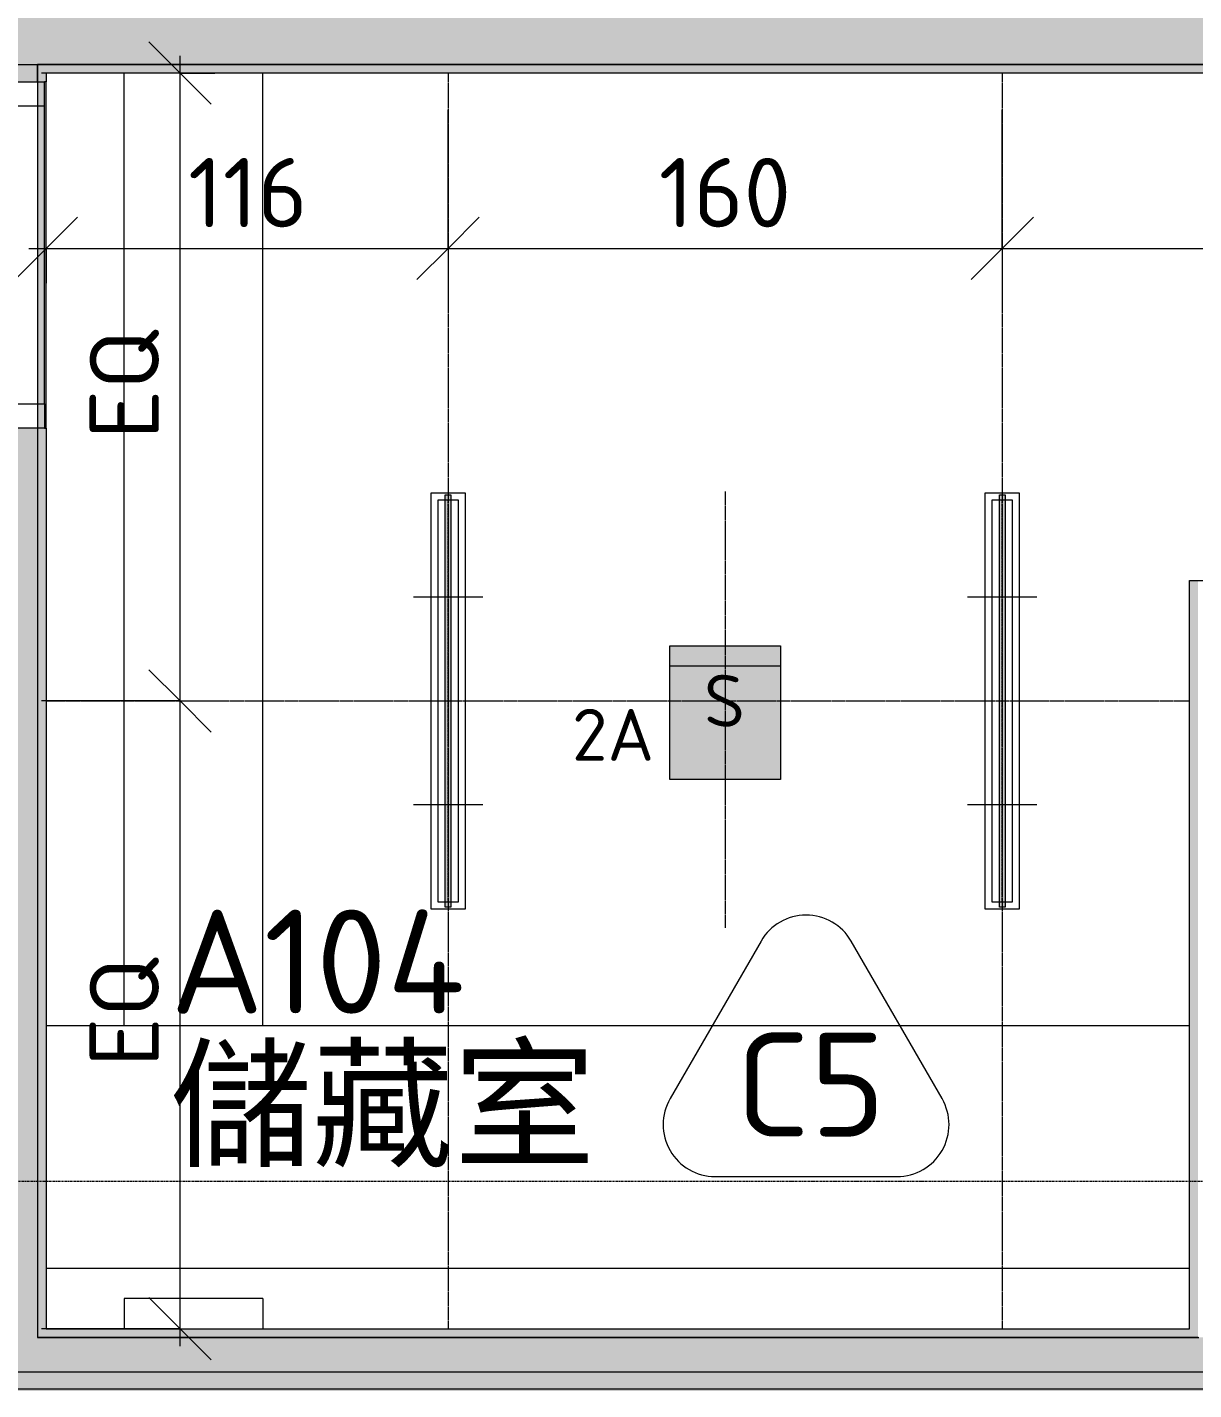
# Model space of a CAD drawing. Header units: centimetres. Extents: x -391356 to -382095, y -768 to 204275.
# Drawn here: x -389153.8 to -388817, y 202703 to 203096.4 of the extents above; entities that cross this region are included whole.
import ezdxf

# ---------------------------------------------------------------- set-up
doc = ezdxf.new("R2010")
doc.units = ezdxf.units.CM
for name, pattern in [('Hidden', [0.45, 0.3, -0.15]), ('虛線圓點 3_16_', [0.79375, 0.47625, -0.15875, 0, -0.15875]), ('隱藏 1_16_', [0.238125, 0.15875, -0.079375])]:
    doc.linetypes.add(name, pattern=pattern)
for name, color, linetype, lineweight in [('一般標註', 7, 'Continuous', 5), ('一般標註-1', 7, 'Hidden', 5), ('天花板標籤', 7, 'Continuous', 5), ('尺寸', 7, 'Continuous', 5), ('尺寸-100', 7, 'Continuous', 5), ('房間標籤', 7, 'Continuous', 5), ('柱線-1', 7, '虛線圓點 3_16_', 5), ('構架_豎框', 7, 'Continuous', 5), ('燈具', 7, 'Continuous', 5), ('牆', 7, 'Continuous', 5), ('細線', 7, 'Continuous', 5), ('線', 7, 'Continuous', 5), ('線-1', 7, '隱藏 1_16_', 5)]:
    doc.layers.add(name, color=color, linetype=linetype, lineweight=lineweight)
for name, color, linetype, lineweight, true_color in [('塗層 2 _5_-1', 7, 'Continuous', 5, 0xaaaaaa), ('牆-1', 7, 'Continuous', 5, 0xe4e4e4), ('結構 _1_-1', 7, 'Continuous', 9, 0xaaaaaa), ('結構構架-1', 9, 'Continuous', 5, 0x808080), ('詳圖項目-2', 7, 'Continuous', 5, 0xd4d4d4), ('門-1', 7, 'Continuous', 5, 0xaaaaaa)]:
    doc.layers.add(name, color=color, linetype=linetype, lineweight=lineweight, true_color=true_color)
doc.styles.add('ISOCPEUR', font='isocpeur.ttf', dxfattribs={"height": 15})
doc.styles.add('ISOCPEUR_2', font='isocpeur.ttf', dxfattribs={"height": 30})
doc.styles.add('ISOCPEUR_4', font='isocpeur.ttf', dxfattribs={"height": 20})
doc.styles.add('微軟正黑體', font='Microsoft JhengHei.ttf', dxfattribs={"height": 30})
doc.dimstyles.new('一般標註_小_', dxfattribs={"dimscale": 30.48, "dimtxt": 19.919624, "dimasz": 0.590551, "dimexe": 0.328084, "dimexo": 0.0625, "dimgap": 0, "dimtad": 1, "dimdec": 1, "dimrnd": 0.1, "dimdsep": 46, "dimtxsty": 'ISOCPEUR_4', "dimblk1": 'OBLIQUE', "dimblk2": 'OBLIQUE', "dimsah": 1, "dimcen": 0.09, "dimdle": 0.164042, "dimazin": 0, "dimtfac": 1, "dimtdec": 4, "dimtix": 1, "dimtmove": 0, "dimatfit": 3, "dimfxl": 1.312336, "dimfxlon": 1, "dimtvp": 1, "dimtolj": 1, "dimtzin": 0, "dimarcsym": 2})

# ---------------------------------------------------------------- blocks, each defined once
blk = doc.blocks.new('LED燈管 - LED_20W_4000K-2180389-一層天花平面圖')
at = {"layer": '燈具'}
for p, q in [((59.5, 0.8), (-59.5, 0.8)), ((-59.5, 0.8), (-59.5, -0.8)), ((59.5, -0.8), (59.5, 0.8)), ((-59.5, -0.8), (59.5, -0.8))]:
    blk.add_line(p, q, dxfattribs=at)
blk = doc.blocks.new('通用門_單開 - D1_H230xW100-3239337-一層天花平面圖')
at = {"layer": '構架_豎框'}
for p, q in [((-50, 11.5), (-50, 30.5)), ((-43, 30.5), (-50, 30.5)), ((-43, 30.5), (-43, 15.5)), ((43, 30.5), (-43, 30.5)), ((43, 15.5), (43, 30.5)), ((43, 30.5), (50, 30.5)), ((50, 30.5), (50, 11.5)), ((-45, 15.5), (-43, 15.5)), ((-45, 11.5), (-45, 15.5)), ((-43, 15.5), (43, 15.5)), ((45, 15.5), (43, 15.5)), ((45, 11.5), (45, 15.5)), ((-50, 11.5), (-45, 11.5)), ((-45, 11.5), (45, 11.5)), ((50, 11.5), (45, 11.5))]:
    blk.add_line(p, q, dxfattribs=at)
blk = doc.blocks.new('TAG_Ceiling - 天花標籤-2287762-一層天花平面圖')
at = {"layer": '天花板標籤'}
for p, q in [((-0.1299, 0.68), (-0.3926, 0.225)), ((0.3926, 0.225), (0.1299, 0.68)), ((-0.2627, 0), (0.2627, 0))]:
    blk.add_line(p, q, dxfattribs=at)
for centre, start, end in [((0, 0.605), 30, 150), ((-0.2627, 0.15), 150, 270), ((0.2627, 0.15), 270, 30)]:
    blk.add_arc(centre, 0.15, start, end, dxfattribs=at)
blk = doc.blocks.new('DIMBLOCK63-一層天花平面圖')
at = {"layer": '尺寸-100'}
for p, q in [((-389148.31, 203032.54), (-389148.31, 203072.54)), ((-389032.3, 203032.54), (-389032.3, 203072.54)), ((-389148.31, 203032.54), (-389139.31, 203041.54)), ((-389032.3, 203032.54), (-389023.3, 203041.54)), ((-389148.31, 203032.54), (-389157.31, 203023.54)), ((-389153.31, 203032.54), (-389032.3, 203032.54)), ((-389148.31, 203032.54), (-389148.31, 203022.54)), ((-389032.3, 203032.54), (-389041.3, 203023.54)), ((-389032.3, 203032.54), (-389032.3, 203022.54))]:
    blk.add_line(p, q, dxfattribs=at)
at = {"layer": '尺寸-100', "color": 0, "insert": (-389107.35, 203058.67), "char_height": 20, "width": 40.9118, "attachment_point": 1, "line_spacing_factor": 1.149209, "style": 'ISOCPEUR_4'}
blk.add_mtext('116', dxfattribs=at)
blk = doc.blocks.new('_Oblique')
at = {"color": 0, "linetype": 'ByBlock', "lineweight": -2}
blk.add_line((-0.5, -0.5), (0.5, 0.5), dxfattribs=at)
blk = doc.blocks.new('DIMBLOCK64-一層天花平面圖')
at = {"layer": '尺寸-100'}
for p, q in [((-389032.3, 203032.54), (-389032.3, 203072.54)), ((-388872.3, 203032.54), (-388872.3, 203072.54)), ((-389032.3, 203032.54), (-389023.3, 203041.54)), ((-388872.3, 203032.54), (-388863.3, 203041.54)), ((-389032.3, 203032.54), (-389041.3, 203023.54)), ((-389032.3, 203032.54), (-388872.3, 203032.54)), ((-389032.3, 203032.54), (-389032.3, 203022.54)), ((-388872.3, 203032.54), (-388881.3, 203023.54)), ((-388872.3, 203032.54), (-388872.3, 203022.54))]:
    blk.add_line(p, q, dxfattribs=at)
at = {"layer": '尺寸-100', "color": 0, "insert": (-388971.46, 203058.67), "char_height": 20, "width": 45.9684, "attachment_point": 1, "line_spacing_factor": 1.149209, "style": 'ISOCPEUR_4'}
blk.add_mtext('160', dxfattribs=at)
blk = doc.blocks.new('DIMBLOCK65-一層天花平面圖')
at = {"layer": '尺寸-100'}
for p, q in [((-388872.3, 203032.54), (-388872.3, 203072.54)), ((-388630.81, 203032.54), (-388630.81, 203072.54)), ((-388872.3, 203032.54), (-388863.3, 203041.54)), ((-388630.81, 203032.54), (-388621.81, 203041.54)), ((-388872.3, 203032.54), (-388881.3, 203023.54)), ((-388872.3, 203032.54), (-388625.81, 203032.54)), ((-388872.3, 203032.54), (-388872.3, 203022.54)), ((-388630.81, 203032.54), (-388639.81, 203023.54)), ((-388630.81, 203032.54), (-388630.81, 203022.54))]:
    blk.add_line(p, q, dxfattribs=at)
at = {"layer": '尺寸-100', "color": 0, "insert": (-388781.82, 203058.67), "char_height": 20, "width": 72.63, "attachment_point": 1, "line_spacing_factor": 1.149209, "style": 'ISOCPEUR_4'}
blk.add_mtext('241.5', dxfattribs=at)
blk = doc.blocks.new('DIMBLOCK66-一層天花平面圖')
at = {"layer": '尺寸-100'}
for p, q in [((-389109.66, 202901.91), (-389118.66, 202910.91)), ((-389109.66, 202901.91), (-389149.66, 202901.91)), ((-389109.66, 202715.66), (-389109.66, 202901.91)), ((-389109.66, 202901.91), (-389100.66, 202892.91)), ((-389109.66, 202901.91), (-389099.66, 202901.91)), ((-389109.66, 202720.66), (-389118.66, 202729.66)), ((-389109.66, 202720.66), (-389149.66, 202720.66)), ((-389109.66, 202720.66), (-389100.66, 202711.66)), ((-389109.66, 202720.66), (-389099.66, 202720.66))]:
    blk.add_line(p, q, dxfattribs=at)
at = {"layer": '尺寸-100', "color": 0, "insert": (-389135.79, 202796.16), "char_height": 20, "width": 36.315, "attachment_point": 1, "rotation": 90, "line_spacing_factor": 1.149209, "style": 'ISOCPEUR_4'}
blk.add_mtext('EQ', dxfattribs=at)
blk = doc.blocks.new('DIMBLOCK67-一層天花平面圖')
at = {"layer": '尺寸-100'}
for p, q in [((-389109.66, 203083.16), (-389118.66, 203092.16)), ((-389109.66, 202901.91), (-389109.66, 203088.16)), ((-389109.66, 203083.16), (-389149.66, 203083.16)), ((-389109.66, 203083.16), (-389100.66, 203074.16)), ((-389109.66, 203083.16), (-389099.66, 203083.16)), ((-389109.66, 202901.91), (-389118.66, 202910.91)), ((-389109.66, 202901.91), (-389149.66, 202901.91)), ((-389109.66, 202901.91), (-389100.66, 202892.91)), ((-389109.66, 202901.91), (-389099.66, 202901.91))]:
    blk.add_line(p, q, dxfattribs=at)
at = {"layer": '尺寸-100', "color": 0, "insert": (-389135.79, 202977.41), "char_height": 20, "width": 36.315, "attachment_point": 1, "rotation": 90, "line_spacing_factor": 1.149209, "style": 'ISOCPEUR_4'}
blk.add_mtext('EQ', dxfattribs=at)

msp = doc.modelspace()

# ---------------------------------------------------------------- hatches: boundary and pattern name
at = {"layer": '牆-1'}
h = msp.add_hatch(color=256, dxfattribs=at)
h.paths.add_polyline_path([(-389137, 203085.66), (-388630.81, 203085.66), (-388630.81, 203100.66), (-389485.81, 203100.66), (-389485.81, 203085.66), (-389150.81, 203085.66)])
h.paths.add_polyline_path([(-389590.81, 203085.66), (-389585.81, 203085.66), (-389585.81, 203100.66), (-389590.81, 203100.66), (-389590.81, 203088.77)])
h = msp.add_hatch(color=256, dxfattribs=at)
h.paths.add_polyline_path([(-389158.31, 202718.16), (-389150.81, 202718.16), (-389150.81, 202980.66), (-389165.81, 202980.66), (-389165.81, 202718.16)])
h.paths.add_polyline_path([(-389165.81, 203080.66), (-389150.81, 203080.66), (-389150.81, 203085.66), (-389165.81, 203085.66), (-389165.81, 203083.16)])
for points in [[(-388791.35, 203083.16), (-388630.81, 203083.16), (-388630.81, 203085.66), (-389150.81, 203085.66), (-389150.81, 203083.16), (-388838.58, 203083.16)], [(-388815.81, 202720.66), (-388815.76, 202720.66), (-388815.76, 202936.66), (-388818.26, 202936.66), (-388818.26, 202720.66)], [(-389148.31, 202718.16), (-388815.76, 202718.16), (-388815.81, 202720.66), (-389148.31, 202720.66), (-389148.31, 202718.78)]]:
    msp.add_hatch(color=256, dxfattribs=at).paths.add_polyline_path(points)
h = msp.add_hatch(color=256, dxfattribs=at)
h.paths.add_polyline_path([(-389149.56, 202718.16), (-389148.31, 202718.16), (-389148.31, 202980.66), (-389150.81, 202980.66), (-389150.81, 202718.16)])
h.paths.add_polyline_path([(-389148.31, 203080.66), (-389148.31, 203083.16), (-389150.81, 203083.16), (-389150.81, 203080.66), (-389148.81, 203080.66)])
h = msp.add_hatch(color=256, dxfattribs=at)
h.paths.add_polyline_path([(-388719.21, 202703.16), (-388615.81, 202703.16), (-388615.81, 202718.16), (-389165.81, 202718.16), (-389165.81, 202703.16), (-388801.2, 202703.16)])
h.paths.add_polyline_path([(-390358.69, 202703.16), (-390315.81, 202703.16), (-390315.81, 202718.16), (-390455.81, 202718.16), (-390455.81, 202703.16), (-390358.69, 202703.16)])
h.paths.add_polyline_path([(-389955.81, 202703.16), (-389883.31, 202703.16), (-389883.31, 202718.16), (-389955.81, 202718.16), (-389955.81, 202710.66)])
h.paths.add_polyline_path([(-389703.31, 202703.16), (-389515.81, 202703.16), (-389515.81, 202718.16), (-389703.31, 202718.16), (-389703.31, 202705.2)])
h = msp.add_hatch(color=256, dxfattribs=at)
h.paths.add_polyline_path([(-388715.31, 202702.66), (-388615.81, 202702.66), (-388615.81, 202703.16), (-389165.81, 202703.16), (-389165.81, 202702.66), (-388716.31, 202702.66)])
h.paths.add_polyline_path([(-390343.76, 202702.66), (-390315.81, 202702.66), (-390315.81, 202703.16), (-390455.81, 202703.16), (-390455.81, 202702.66), (-390343.8, 202702.66)])
h.paths.add_polyline_path([(-389955.81, 202702.66), (-389883.31, 202702.66), (-389883.31, 202703.16), (-389955.81, 202703.16)])
h.paths.add_polyline_path([(-389703.31, 202702.66), (-389515.81, 202702.66), (-389515.81, 202703.16), (-389703.31, 202703.16)])
at = {"layer": '詳圖項目-2'}
h = msp.add_hatch(dxfattribs=at)
h.set_pattern_fill('FP_24', color=256, style=0, pattern_type=2)
h.set_pattern_definition([(0, (0, 0), (40.64, 10.16), [3.353, -27.127, 3.353, -27.127, -162.56]), (0, (0, 0), (40.64, 10.16), [-60.96, 3.353, -57.607, 3.353, -27.127, -71.12]), (0, (0, 0), (40.64, 10.16), [-152.4, 3.353, -16.967, 3.353, -47.447]), (120, (15.24, 5.08), (-29.1188181, 30.1152724), [3.353, -27.127, 3.353, -27.127, -162.56]), (120, (15.24, 5.08), (-29.1188181, 30.1152724), [-60.96, 3.353, -57.607, 3.353, -27.127, -71.12]), (120, (15.24, 5.08), (-29.1188181, 30.1152724), [-152.4, 3.353, -16.967, 3.353, -47.447]), (240, (20.32, 25.4), (-11.5211819, -40.2752724), [3.353, -27.127, 3.353, -27.127, -162.56]), (240, (20.32, 25.4), (-11.5211819, -40.2752724), [-60.96, 3.353, -57.607, 3.353, -27.127, -71.12]), (240, (20.32, 25.4), (-11.5211819, -40.2752724), [-152.4, 3.353, -16.967, 3.353, -47.447])])
h.paths.add_polyline_path([(-389031.9, 202842.41), (-389031.5, 202842.41), (-389031.61, 202961.41), (-389033.1, 202961.41), (-389033, 202842.41), (-389032.1, 202842.41)])
h.paths.add_polyline_path([(-388873.1, 202842.41), (-388871.5, 202842.41), (-388871.61, 202961.41), (-388873.1, 202961.41), (-388873.1, 202849.44)])
h.paths.add_polyline_path([(-388936.3, 202879.26), (-388936.3, 202917.79), (-388968.3, 202917.79), (-388968.3, 202879.26), (-388957.95, 202879.26)])
h.paths.add_polyline_path([(-388632.81, 202980.66), (-388630.81, 202980.66), (-388630.81, 203080.66), (-388633.31, 203080.66), (-388633.31, 202980.66)])
h.paths.add_polyline_path([(-389149.56, 202980.66), (-389148.31, 202980.66), (-389148.31, 203080.66), (-389150.81, 203080.66), (-389150.81, 202980.66)])
h.paths.add_polyline_path([(-389674.15, 203003.66), (-389608.31, 203003.66), (-389608.31, 203186.71), (-389936.31, 203186.71), (-389936.31, 203184.21), (-389938.81, 203184.21), (-389938.81, 203084.21), (-389936.31, 203084.21), (-389936.31, 203003.66), (-389712.56, 203003.66)])

# ---------------------------------------------------------------- linework, layer by layer
at = {"layer": '一般標註'}
for p, q in [((-389037.3, 202961.91), (-389037.3, 202841.91)), ((-389027.3, 202961.91), (-389037.3, 202961.91)), ((-389027.3, 202841.91), (-389027.3, 202961.91)), ((-388877.3, 202961.91), (-388877.3, 202841.91)), ((-388867.3, 202961.91), (-388877.3, 202961.91)), ((-388867.3, 202841.91), (-388867.3, 202961.91)), ((-389035.3, 202959.91), (-389035.3, 202843.91)), ((-389029.3, 202959.91), (-389035.3, 202959.91)), ((-389029.3, 202843.91), (-389029.3, 202959.91)), ((-388875.3, 202959.91), (-388875.3, 202843.91)), ((-388869.3, 202959.91), (-388875.3, 202959.91)), ((-388869.3, 202843.91), (-388869.3, 202959.91)), ((-389022.3, 202931.91), (-389042.3, 202931.91)), ((-388862.3, 202931.91), (-388882.3, 202931.91)), ((-388968.3, 202901.91), (-388968.3, 202917.79)), ((-388968.3, 202917.79), (-388936.3, 202917.79)), ((-388936.3, 202917.79), (-388936.3, 202901.91)), ((-388936.3, 202911.91), (-388968.3, 202911.91)), ((-388968.3, 202879.26), (-388968.3, 202901.91)), ((-388936.3, 202901.91), (-388936.3, 202879.26)), ((-388936.3, 202879.26), (-388968.3, 202879.26)), ((-389022.3, 202871.91), (-389042.3, 202871.91)), ((-388862.3, 202871.91), (-388882.3, 202871.91)), ((-389035.3, 202843.91), (-389029.3, 202843.91)), ((-388875.3, 202843.91), (-388869.3, 202843.91)), ((-389037.3, 202841.91), (-389027.3, 202841.91)), ((-388877.3, 202841.91), (-388867.3, 202841.91))]:
    msp.add_line(p, q, dxfattribs=at)
at = {"layer": '一般標註-1'}
for p, q in [((-389032.3, 202843.91), (-389032.3, 202959.91)), ((-388872.3, 202843.91), (-388872.3, 202959.91))]:
    msp.add_line(p, q, dxfattribs=at)
at = {"layer": '塗層 2 _5_-1'}
for p, q in [((-389150.81, 202718.16), (-389150.81, 202718.16)), ((-388615.81, 202703.16), (-389165.81, 202703.16))]:
    msp.add_line(p, q, dxfattribs=at)
at = {"layer": '柱線-1'}
msp.add_line((-387758.97, 202763.16), (-390618.81, 202763.16), dxfattribs=at)
at = {"layer": '牆'}
msp.add_line((-389148.31, 202980.66), (-389148.31, 203080.66), dxfattribs=at)
at = {"layer": '細線'}
for p, q in [((-388630.81, 203085.66), (-389150.81, 203085.66)), ((-389150.81, 203085.66), (-389150.81, 202718.16)), ((-389150.81, 202718.16), (-388815.56, 202718.16))]:
    msp.add_line(p, q, dxfattribs=at)
at = {"layer": '結構 _1_-1'}
for p, q in [((-389165.81, 203085.66), (-388630.81, 203085.66)), ((-389150.81, 203080.66), (-389150.81, 203085.66)), ((-389148.31, 203080.66), (-389148.81, 203080.66)), ((-388633.31, 203083.16), (-389148.31, 203083.16)), ((-389148.31, 203083.16), (-389148.31, 203080.66)), ((-389150.81, 202980.66), (-389150.81, 202718.16)), ((-389148.81, 202980.66), (-389148.31, 202980.66)), ((-389148.31, 202980.66), (-389148.31, 202720.66)), ((-388818.26, 202720.66), (-388818.26, 202936.66)), ((-388818.26, 202936.66), (-388633.31, 202936.66)), ((-388815.76, 202718.16), (-389150.81, 202718.16)), ((-389148.31, 202720.66), (-388818.26, 202720.66))]:
    msp.add_line(p, q, dxfattribs=at)
at = {"layer": '結構構架-1'}
for p, q in [((-389125.81, 202808.16), (-389125.81, 203083.16)), ((-389085.81, 202808.16), (-389085.81, 203083.16)), ((-389148.31, 202808.16), (-388818.26, 202808.16)), ((-389148.31, 202738.16), (-388818.26, 202738.16)), ((-389085.81, 202729.43), (-389125.81, 202729.43)), ((-389125.81, 202729.43), (-389125.81, 202720.66)), ((-389085.81, 202729.43), (-389085.81, 202720.66))]:
    msp.add_line(p, q, dxfattribs=at)
at = {"layer": '線'}
msp.add_line((-388615.81, 202708.16), (-389829.81, 202708.16), dxfattribs=at)
at = {"layer": '線-1'}
for p, q in [((-389032.3, 203083.16), (-389032.3, 202720.66)), ((-388872.3, 203083.16), (-388872.3, 202720.66)), ((-388952.3, 202962.33), (-388952.3, 202836.35)), ((-389148.31, 202901.91), (-388818.26, 202901.91))]:
    msp.add_line(p, q, dxfattribs=at)

# ---------------------------------------------------------------- block references
at = {"layer": '天花板標籤', "xscale": 99.99999999999993, "yscale": 99.99999999999993, "zscale": 99.99999999999993}
msp.add_blockref('TAG_Ceiling - 天花標籤-2287762-一層天花平面圖', (-388928.93, 202764.59), dxfattribs=at)
at = {"layer": '燈具', "extrusion": (0, 0, -1), "rotation": 89.99999999999521}
for p in [(389032.3, 202901.91), (388872.3, 202901.91)]:
    msp.add_blockref('LED燈管 - LED_20W_4000K-2180389-一層天花平面圖', p, dxfattribs=at)
at = {"layer": '門-1', "rotation": 270.0000000000001}
msp.add_blockref('通用門_單開 - D1_H230xW100-3239337-一層天花平面圖', (-389179.31, 203030.66), dxfattribs=at)

# ---------------------------------------------------------------- texts
at = {"layer": '一般標註', "char_height": 15, "attachment_point": 1, "style": 'ISOCPEUR'}
for s, insert, width in [('\\fISOCPEUR|b0|i0|c136|p34|;S', (-388958.42, 202909.46), 14.4304), ('2A', (-388996.53, 202899.63), 28.8607)]:
    msp.add_mtext(s, dxfattribs=dict(at, insert=insert, width=width))
at = {"layer": '天花板標籤', "insert": (-388949.34, 202806.13), "char_height": 30, "width": 49.7046, "attachment_point": 1, "style": 'ISOCPEUR_2'}
msp.add_mtext('C5', dxfattribs=at)
at = {"layer": '房間標籤', "char_height": 30, "attachment_point": 1}
for s, insert, width, style in [('A104', (-389112.52, 202841.65), 103.4177, 'ISOCPEUR_2'), ('儲藏室', (-389112.52, 202800.6), 146.7088, '微軟正黑體')]:
    msp.add_mtext(s, dxfattribs=dict(at, insert=insert, width=width, style=style))

# ---------------------------------------------------------------- dimensions: what is measured, and where the dimension line sits
at = {"layer": '尺寸'}
for base, p1, p2, picture, middle in [((-389109.66, 203083.16), (-389149.66, 202901.91), (-389149.66, 203083.16), 'DIMBLOCK67-一層天花平面圖', (-389119.66, 202992.54)), ((-389109.66, 202901.91), (-389149.66, 202720.66), (-389149.66, 202901.91), 'DIMBLOCK66-一層天花平面圖', (-389119.66, 202811.29))]:
    dim = msp.add_linear_dim(base=base, p1=p1, p2=p2, angle=90, text='EQ', dimstyle='一般標註_小_', override={"dimpost": '<>', "dimfxl": 181.25}, dxfattribs=at)
    dim.commit()
    dim.dimension.update_dxf_attribs({"geometry": picture, "text_midpoint": middle})
for base, p1, p2, override, picture, middle in [((-389032.3, 203032.54), (-389148.31, 203072.54), (-389032.3, 203072.54), {"dimpost": '<>', "dimfxl": 116.001905}, 'DIMBLOCK63-一層天花平面圖', (-389090.31, 203042.54)), ((-388872.3, 203032.54), (-389032.3, 203072.54), (-388872.3, 203072.54), {"dimpost": '<>', "dimfxl": 160}, 'DIMBLOCK64-一層天花平面圖', (-388952.3, 203042.54)), ((-388630.81, 203032.54), (-388872.3, 203072.54), (-388630.81, 203072.54), {"dimpost": '<>', "dimfxl": 241.498095}, 'DIMBLOCK65-一層天花平面圖', (-388751.56, 203042.54))]:
    dim = msp.add_linear_dim(base=base, p1=p1, p2=p2, dimstyle='一般標註_小_', override=override, dxfattribs=at)
    dim.commit()
    dim.dimension.update_dxf_attribs({"geometry": picture, "text_midpoint": middle})

doc.saveas('drawing.dxf')
